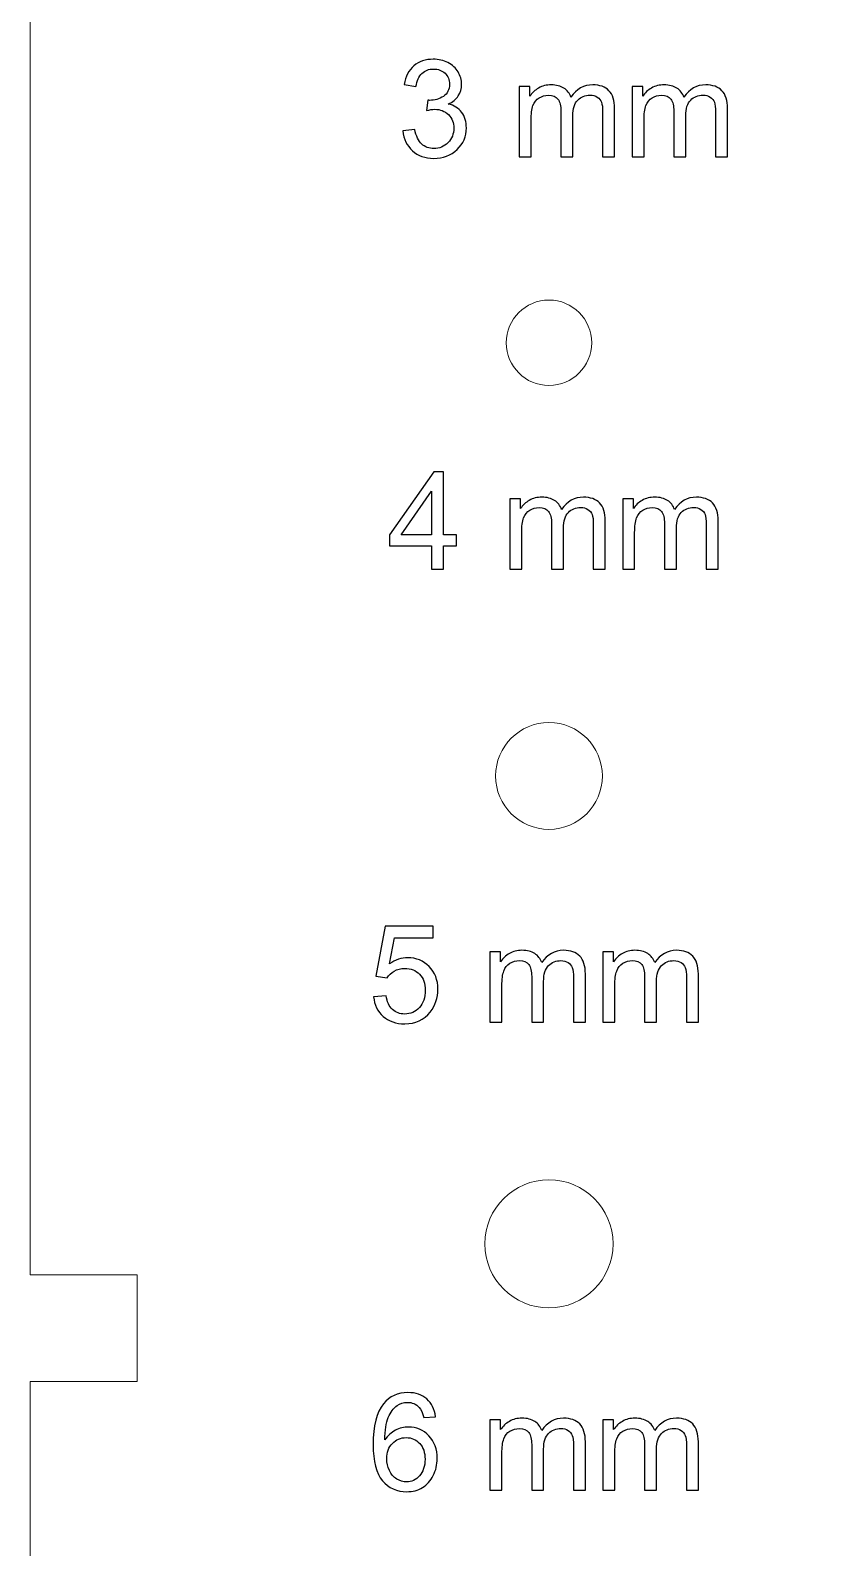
# Model space of a CAD drawing. Header units: centimetres. Extents: x -100 to 0, y 11 to 37.
# Drawn here: x -39.84 to -36.13, y 23.6 to 30.71 of the extents above; entities that cross this region are included whole.
import ezdxf

# ---------------------------------------------------------------- set-up
doc = ezdxf.new("R2010")
doc.units = ezdxf.units.CM
doc.header["$MEASUREMENT"] = 0
doc.layers.add('cristal', color=7, linetype='Continuous')

msp = doc.modelspace()

# ---------------------------------------------------------------- linework, layer by layer
at = {"layer": 'cristal', "lineweight": 20}
for points, knots in [([(-39.83651, 12.1301), (-39.83651, 12.1301), (-39.83651, 15.1301), (-39.83651, 15.1301), (-39.83651, 15.1301), (-39.83651, 15.1301), (-39.33654, 15.1301), (-39.33654, 15.1301), (-39.33654, 15.1301), (-39.33654, 15.1301), (-39.33654, 15.6301), (-39.33654, 15.6301), (-39.33654, 15.6301), (-39.33654, 15.6301), (-39.83651, 15.6301), (-39.83651, 15.6301), (-39.83651, 15.6301), (-39.83651, 15.6301), (-39.83651, 24.3801), (-39.83651, 24.3801), (-39.83651, 24.3801), (-39.83651, 24.3801), (-39.33654, 24.3801), (-39.33654, 24.3801), (-39.33654, 24.3801), (-39.33654, 24.3801), (-39.33654, 24.8801), (-39.33654, 24.8801), (-39.33654, 24.8801), (-39.33654, 24.8801), (-39.83651, 24.8801), (-39.83651, 24.8801), (-39.83651, 24.8801), (-39.83651, 24.8801), (-39.83651, 33.6301), (-39.83651, 33.6301), (-39.83651, 33.6301), (-39.83651, 33.6301), (-39.33654, 33.6301), (-39.33654, 33.6301), (-39.33654, 33.6301), (-39.33654, 33.6301), (-39.33654, 34.1301), (-39.33654, 34.1301), (-39.33654, 34.1301), (-39.33654, 34.1301), (-39.83651, 34.1301), (-39.83651, 34.1301), (-39.83651, 34.1301), (-39.83651, 34.1301), (-39.83651, 37.1301), (-39.83651, 37.1301), (-39.83651, 37.1301), (-39.83651, 37.1301), (-36.83651, 37.1301), (-36.83651, 37.1301), (-36.83651, 37.1301), (-36.83651, 37.1301), (-36.83651, 36.6301), (-36.83651, 36.6301), (-36.83651, 36.6301), (-36.83651, 36.6301), (-36.33651, 36.6301), (-36.33651, 36.6301), (-36.33651, 36.6301), (-36.33651, 36.6301), (-36.33651, 37.1301), (-36.33651, 37.1301), (-36.33651, 37.1301), (-36.33651, 37.1301), (-20.08651, 37.1301), (-20.08651, 37.1301), (-20.08651, 37.1301), (-20.08651, 37.1301), (-20.08651, 36.6301), (-20.08651, 36.6301), (-20.08651, 36.6301), (-20.08651, 36.6301), (-19.58651, 36.6301), (-19.58651, 36.6301), (-19.58651, 36.6301), (-19.58651, 36.6301), (-19.58651, 37.1301), (-19.58651, 37.1301), (-19.58651, 37.1301), (-19.58651, 37.1301), (-3.33651, 37.1301), (-3.33651, 37.1301), (-3.33651, 37.1301), (-3.33651, 37.1301), (-3.33651, 36.6301), (-3.33651, 36.6301), (-3.33651, 36.6301), (-3.33651, 36.6301), (-2.83651, 36.6301), (-2.83651, 36.6301), (-2.83651, 36.6301), (-2.83651, 36.6301), (-2.83651, 37.1301), (-2.83651, 37.1301), (-2.83651, 37.1301), (-2.83651, 37.1301), (0.16349, 37.1301), (0.16349, 37.1301), (0.16349, 37.1301), (0.16349, 37.1301), (0.16349, 34.1301), (0.16349, 34.1301), (0.16349, 34.1301), (0.16349, 34.1301), (-0.33652, 34.1301), (-0.33652, 34.1301), (-0.33652, 34.1301), (-0.33652, 34.1301), (-0.33652, 33.6301), (-0.33652, 33.6301), (-0.33652, 33.6301), (-0.33652, 33.6301), (0.16349, 33.6301), (0.16349, 33.6301), (0.16349, 33.6301), (0.16349, 33.6301), (0.16349, 24.8801), (0.16349, 24.8801), (0.16349, 24.8801), (0.16349, 24.8801), (-0.33652, 24.8801), (-0.33652, 24.8801), (-0.33652, 24.8801), (-0.33652, 24.8801), (-0.33652, 24.3801), (-0.33652, 24.3801), (-0.33652, 24.3801), (-0.33652, 24.3801), (0.16349, 24.3801), (0.16349, 24.3801), (0.16349, 24.3801), (0.16349, 24.3801), (0.16349, 15.6301), (0.16349, 15.6301), (0.16349, 15.6301), (0.16349, 15.6301), (-0.33652, 15.6301), (-0.33652, 15.6301), (-0.33652, 15.6301), (-0.33652, 15.6301), (-0.33652, 15.1301), (-0.33652, 15.1301), (-0.33652, 15.1301), (-0.33652, 15.1301), (0.16349, 15.1301), (0.16349, 15.1301), (0.16349, 15.1301), (0.16349, 15.1301), (0.16349, 12.1301), (0.16349, 12.1301), (0.16349, 12.1301), (0.16349, 12.1301), (-39.83651, 12.1301), (-39.83651, 12.1301)], [0, 0, 0, 0, 0.0243902, 0.0243902, 0.0243902, 0.0243902, 0.0487805, 0.0487805, 0.0487805, 0.0487805, 0.0731707, 0.0731707, 0.0731707, 0.0731707, 0.097561, 0.097561, 0.097561, 0.097561, 0.1219512, 0.1219512, 0.1219512, 0.1219512, 0.1463415, 0.1463415, 0.1463415, 0.1463415, 0.1707317, 0.1707317, 0.1707317, 0.1707317, 0.195122, 0.195122, 0.195122, 0.195122, 0.2195122, 0.2195122, 0.2195122, 0.2195122, 0.2439024, 0.2439024, 0.2439024, 0.2439024, 0.2682927, 0.2682927, 0.2682927, 0.2682927, 0.2926829, 0.2926829, 0.2926829, 0.2926829, 0.3170732, 0.3170732, 0.3170732, 0.3170732, 0.3414634, 0.3414634, 0.3414634, 0.3414634, 0.3658537, 0.3658537, 0.3658537, 0.3658537, 0.3902439, 0.3902439, 0.3902439, 0.3902439, 0.4146341, 0.4146341, 0.4146341, 0.4146341, 0.4390244, 0.4390244, 0.4390244, 0.4390244, 0.4634146, 0.4634146, 0.4634146, 0.4634146, 0.4878049, 0.4878049, 0.4878049, 0.4878049, 0.5121951, 0.5121951, 0.5121951, 0.5121951, 0.5365854, 0.5365854, 0.5365854, 0.5365854, 0.5609756, 0.5609756, 0.5609756, 0.5609756, 0.5853659, 0.5853659, 0.5853659, 0.5853659, 0.6097561, 0.6097561, 0.6097561, 0.6097561, 0.6341463, 0.6341463, 0.6341463, 0.6341463, 0.6585366, 0.6585366, 0.6585366, 0.6585366, 0.6829268, 0.6829268, 0.6829268, 0.6829268, 0.7073171, 0.7073171, 0.7073171, 0.7073171, 0.7317073, 0.7317073, 0.7317073, 0.7317073, 0.7560976, 0.7560976, 0.7560976, 0.7560976, 0.7804878, 0.7804878, 0.7804878, 0.7804878, 0.804878, 0.804878, 0.804878, 0.804878, 0.8292683, 0.8292683, 0.8292683, 0.8292683, 0.8536585, 0.8536585, 0.8536585, 0.8536585, 0.8780488, 0.8780488, 0.8780488, 0.8780488, 0.902439, 0.902439, 0.902439, 0.902439, 0.9268293, 0.9268293, 0.9268293, 0.9268293, 0.9512195, 0.9512195, 0.9512195, 0.9512195, 1, 1, 1, 1]), ([(-37.40748, 29.44332), (-37.29704, 29.44332), (-37.20748, 29.35376), (-37.20748, 29.24332), (-37.20748, 29.24332), (-37.20748, 29.13288), (-37.29704, 29.04332), (-37.40748, 29.04332), (-37.40748, 29.04332), (-37.51792, 29.04332), (-37.60748, 29.13288), (-37.60748, 29.24332), (-37.60748, 29.24332), (-37.60748, 29.35376), (-37.51792, 29.44332), (-37.40748, 29.44332)], [0, 0, 0, 0, 0.2, 0.2, 0.2, 0.2, 0.4, 0.4, 0.4, 0.4, 0.6, 0.6, 0.6, 0.6, 1, 1, 1, 1]), ([(-37.40748, 27.46548), (-37.26943, 27.46548), (-37.15748, 27.35353), (-37.15748, 27.21548), (-37.15748, 27.21548), (-37.15748, 27.07743), (-37.26943, 26.96548), (-37.40748, 26.96548), (-37.40748, 26.96548), (-37.54553, 26.96548), (-37.65748, 27.07743), (-37.65748, 27.21548), (-37.65748, 27.21548), (-37.65748, 27.35353), (-37.54553, 27.46548), (-37.40748, 27.46548)], [0, 0, 0, 0, 0.2, 0.2, 0.2, 0.2, 0.4, 0.4, 0.4, 0.4, 0.6, 0.6, 0.6, 0.6, 1, 1, 1, 1]), ([(-37.40748, 25.3251), (-37.24182, 25.3251), (-37.10748, 25.19076), (-37.10748, 25.0251), (-37.10748, 25.0251), (-37.10748, 24.85944), (-37.24182, 24.7251), (-37.40748, 24.7251), (-37.40748, 24.7251), (-37.57314, 24.7251), (-37.70748, 24.85944), (-37.70748, 25.0251), (-37.70748, 25.0251), (-37.70748, 25.19076), (-37.57314, 25.3251), (-37.40748, 25.3251)], [0, 0, 0, 0, 0.2, 0.2, 0.2, 0.2, 0.4, 0.4, 0.4, 0.4, 0.6, 0.6, 0.6, 0.6, 1, 1, 1, 1])]:
    msp.add_open_spline(points, degree=3, knots=knots, dxfattribs=at)
at = {"layer": 'cristal'}
for points, knots in [([(-38.09201, 30.23475), (-38.09201, 30.23475), (-38.03613, 30.24237), (-38.03613, 30.24237), (-38.03613, 30.24237), (-38.02967, 30.21062), (-38.01888, 30.18776), (-38.00353, 30.17379), (-38.00353, 30.17379), (-37.98819, 30.15982), (-37.96935, 30.15284), (-37.94702, 30.15284), (-37.94702, 30.15284), (-37.92056, 30.15284), (-37.89823, 30.16194), (-37.88024, 30.18014), (-37.88024, 30.18014), (-37.86225, 30.19834), (-37.85325, 30.22089), (-37.85325, 30.24777), (-37.85325, 30.24777), (-37.85325, 30.27338), (-37.86161, 30.29455), (-37.87844, 30.31127), (-37.87844, 30.31127), (-37.89516, 30.32788), (-37.91643, 30.33624), (-37.94236, 30.33624), (-37.94236, 30.33624), (-37.95294, 30.33624), (-37.96607, 30.33413), (-37.98184, 30.33), (-37.98184, 30.33), (-37.98184, 30.33), (-37.97559, 30.3789), (-37.97559, 30.3789), (-37.97559, 30.3789), (-37.97189, 30.37847), (-37.96882, 30.37826), (-37.9666, 30.37826), (-37.9666, 30.37826), (-37.94268, 30.37826), (-37.9213, 30.3845), (-37.90214, 30.39689), (-37.90214, 30.39689), (-37.88309, 30.40927), (-37.87357, 30.42832), (-37.87357, 30.45404), (-37.87357, 30.45404), (-37.87357, 30.47446), (-37.88055, 30.4914), (-37.89442, 30.50484), (-37.89442, 30.50484), (-37.90828, 30.51828), (-37.92617, 30.52495), (-37.94808, 30.52495), (-37.94808, 30.52495), (-37.96988, 30.52495), (-37.98798, 30.51807), (-38.00247, 30.50431), (-38.00247, 30.50431), (-38.01697, 30.49055), (-38.02629, 30.46991), (-38.03041, 30.4424), (-38.03041, 30.4424), (-38.03041, 30.4424), (-38.08629, 30.45256), (-38.08629, 30.45256), (-38.08629, 30.45256), (-38.07942, 30.49002), (-38.06396, 30.51912), (-38.03973, 30.53976), (-38.03973, 30.53976), (-38.0156, 30.5604), (-37.98544, 30.57067), (-37.94945, 30.57067), (-37.94945, 30.57067), (-37.92469, 30.57067), (-37.90183, 30.56537), (-37.88098, 30.55468), (-37.88098, 30.55468), (-37.86002, 30.5441), (-37.84404, 30.5296), (-37.83304, 30.51129), (-37.83304, 30.51129), (-37.82192, 30.49288), (-37.81642, 30.4734), (-37.81642, 30.45277), (-37.81642, 30.45277), (-37.81642, 30.43319), (-37.82171, 30.41541), (-37.83219, 30.39932), (-37.83219, 30.39932), (-37.84277, 30.38323), (-37.85844, 30.37043), (-37.87907, 30.3609), (-37.87907, 30.3609), (-37.85219, 30.35477), (-37.83134, 30.34185), (-37.81642, 30.32227), (-37.81642, 30.32227), (-37.8016, 30.3028), (-37.79419, 30.27825), (-37.79419, 30.24893), (-37.79419, 30.24893), (-37.79419, 30.20924), (-37.80869, 30.17548), (-37.83759, 30.14786), (-37.83759, 30.14786), (-37.86658, 30.12024), (-37.9032, 30.10648), (-37.94744, 30.10648), (-37.94744, 30.10648), (-37.98734, 30.10648), (-38.02047, 30.11844), (-38.04682, 30.14225), (-38.04682, 30.14225), (-38.07328, 30.16606), (-38.08831, 30.19686), (-38.09201, 30.23475)], [0, 0, 0, 0, 0.0322581, 0.0322581, 0.0322581, 0.0322581, 0.0645161, 0.0645161, 0.0645161, 0.0645161, 0.0967742, 0.0967742, 0.0967742, 0.0967742, 0.1290323, 0.1290323, 0.1290323, 0.1290323, 0.1612903, 0.1612903, 0.1612903, 0.1612903, 0.1935484, 0.1935484, 0.1935484, 0.1935484, 0.2258065, 0.2258065, 0.2258065, 0.2258065, 0.2580645, 0.2580645, 0.2580645, 0.2580645, 0.2903226, 0.2903226, 0.2903226, 0.2903226, 0.3225806, 0.3225806, 0.3225806, 0.3225806, 0.3548387, 0.3548387, 0.3548387, 0.3548387, 0.3870968, 0.3870968, 0.3870968, 0.3870968, 0.4193548, 0.4193548, 0.4193548, 0.4193548, 0.4516129, 0.4516129, 0.4516129, 0.4516129, 0.483871, 0.483871, 0.483871, 0.483871, 0.516129, 0.516129, 0.516129, 0.516129, 0.5483871, 0.5483871, 0.5483871, 0.5483871, 0.5806452, 0.5806452, 0.5806452, 0.5806452, 0.6129032, 0.6129032, 0.6129032, 0.6129032, 0.6451613, 0.6451613, 0.6451613, 0.6451613, 0.6774194, 0.6774194, 0.6774194, 0.6774194, 0.7096774, 0.7096774, 0.7096774, 0.7096774, 0.7419355, 0.7419355, 0.7419355, 0.7419355, 0.7741935, 0.7741935, 0.7741935, 0.7741935, 0.8064516, 0.8064516, 0.8064516, 0.8064516, 0.8387097, 0.8387097, 0.8387097, 0.8387097, 0.8709677, 0.8709677, 0.8709677, 0.8709677, 0.9032258, 0.9032258, 0.9032258, 0.9032258, 0.9354839, 0.9354839, 0.9354839, 0.9354839, 1, 1, 1, 1]), ([(-37.54718, 30.1141), (-37.54718, 30.1141), (-37.54718, 30.44367), (-37.54718, 30.44367), (-37.54718, 30.44367), (-37.54718, 30.44367), (-37.49701, 30.44367), (-37.49701, 30.44367), (-37.49701, 30.44367), (-37.49701, 30.44367), (-37.49701, 30.3971), (-37.49701, 30.3971), (-37.49701, 30.3971), (-37.48675, 30.41319), (-37.47299, 30.4262), (-37.45585, 30.43594), (-37.45585, 30.43594), (-37.4387, 30.44578), (-37.41923, 30.45065), (-37.39732, 30.45065), (-37.39732, 30.45065), (-37.37298, 30.45065), (-37.35298, 30.44557), (-37.33742, 30.43552), (-37.33742, 30.43552), (-37.32186, 30.42536), (-37.31085, 30.41128), (-37.3045, 30.39308), (-37.3045, 30.39308), (-37.27826, 30.43149), (-37.24428, 30.45065), (-37.20237, 30.45065), (-37.20237, 30.45065), (-37.16957, 30.45065), (-37.14427, 30.44165), (-37.1267, 30.42356), (-37.1267, 30.42356), (-37.10903, 30.40546), (-37.10014, 30.37763), (-37.10014, 30.34005), (-37.10014, 30.34005), (-37.10014, 30.34005), (-37.10014, 30.1141), (-37.10014, 30.1141), (-37.10014, 30.1141), (-37.10014, 30.1141), (-37.15602, 30.1141), (-37.15602, 30.1141), (-37.15602, 30.1141), (-37.15602, 30.1141), (-37.15602, 30.32153), (-37.15602, 30.32153), (-37.15602, 30.32153), (-37.15602, 30.34376), (-37.15792, 30.35985), (-37.16152, 30.36969), (-37.16152, 30.36969), (-37.16512, 30.37953), (-37.17168, 30.38736), (-37.18131, 30.39339), (-37.18131, 30.39339), (-37.19084, 30.39943), (-37.20206, 30.40239), (-37.21486, 30.40239), (-37.21486, 30.40239), (-37.23815, 30.40239), (-37.25741, 30.39466), (-37.27275, 30.37932), (-37.27275, 30.37932), (-37.2881, 30.36387), (-37.29572, 30.33921), (-37.29572, 30.30534), (-37.29572, 30.30534), (-37.29572, 30.30534), (-37.29572, 30.1141), (-37.29572, 30.1141), (-37.29572, 30.1141), (-37.29572, 30.1141), (-37.3516, 30.1141), (-37.3516, 30.1141), (-37.3516, 30.1141), (-37.3516, 30.1141), (-37.3516, 30.32799), (-37.3516, 30.32799), (-37.3516, 30.32799), (-37.3516, 30.35275), (-37.35615, 30.37138), (-37.36525, 30.38376), (-37.36525, 30.38376), (-37.37435, 30.39615), (-37.38928, 30.40239), (-37.40991, 30.40239), (-37.40991, 30.40239), (-37.42558, 30.40239), (-37.44008, 30.39826), (-37.45341, 30.39001), (-37.45341, 30.39001), (-37.46675, 30.38175), (-37.47638, 30.36969), (-37.48241, 30.35371), (-37.48241, 30.35371), (-37.48834, 30.33783), (-37.4913, 30.31487), (-37.4913, 30.28492), (-37.4913, 30.28492), (-37.4913, 30.28492), (-37.4913, 30.1141), (-37.4913, 30.1141), (-37.4913, 30.1141), (-37.4913, 30.1141), (-37.54718, 30.1141), (-37.54718, 30.1141)], [0, 0, 0, 0, 0.0344828, 0.0344828, 0.0344828, 0.0344828, 0.0689655, 0.0689655, 0.0689655, 0.0689655, 0.1034483, 0.1034483, 0.1034483, 0.1034483, 0.137931, 0.137931, 0.137931, 0.137931, 0.1724138, 0.1724138, 0.1724138, 0.1724138, 0.2068966, 0.2068966, 0.2068966, 0.2068966, 0.2413793, 0.2413793, 0.2413793, 0.2413793, 0.2758621, 0.2758621, 0.2758621, 0.2758621, 0.3103448, 0.3103448, 0.3103448, 0.3103448, 0.3448276, 0.3448276, 0.3448276, 0.3448276, 0.3793103, 0.3793103, 0.3793103, 0.3793103, 0.4137931, 0.4137931, 0.4137931, 0.4137931, 0.4482759, 0.4482759, 0.4482759, 0.4482759, 0.4827586, 0.4827586, 0.4827586, 0.4827586, 0.5172414, 0.5172414, 0.5172414, 0.5172414, 0.5517241, 0.5517241, 0.5517241, 0.5517241, 0.5862069, 0.5862069, 0.5862069, 0.5862069, 0.6206897, 0.6206897, 0.6206897, 0.6206897, 0.6551724, 0.6551724, 0.6551724, 0.6551724, 0.6896552, 0.6896552, 0.6896552, 0.6896552, 0.7241379, 0.7241379, 0.7241379, 0.7241379, 0.7586207, 0.7586207, 0.7586207, 0.7586207, 0.7931034, 0.7931034, 0.7931034, 0.7931034, 0.8275862, 0.8275862, 0.8275862, 0.8275862, 0.862069, 0.862069, 0.862069, 0.862069, 0.8965517, 0.8965517, 0.8965517, 0.8965517, 0.9310345, 0.9310345, 0.9310345, 0.9310345, 1, 1, 1, 1]), ([(-37.01822, 30.1141), (-37.01822, 30.1141), (-37.01822, 30.44367), (-37.01822, 30.44367), (-37.01822, 30.44367), (-37.01822, 30.44367), (-36.96805, 30.44367), (-36.96805, 30.44367), (-36.96805, 30.44367), (-36.96805, 30.44367), (-36.96805, 30.3971), (-36.96805, 30.3971), (-36.96805, 30.3971), (-36.95779, 30.41319), (-36.94403, 30.4262), (-36.92689, 30.43594), (-36.92689, 30.43594), (-36.90974, 30.44578), (-36.89027, 30.45065), (-36.86836, 30.45065), (-36.86836, 30.45065), (-36.84402, 30.45065), (-36.82402, 30.44557), (-36.80846, 30.43552), (-36.80846, 30.43552), (-36.7929, 30.42536), (-36.78189, 30.41128), (-36.77554, 30.39308), (-36.77554, 30.39308), (-36.7493, 30.43149), (-36.71532, 30.45065), (-36.67341, 30.45065), (-36.67341, 30.45065), (-36.64061, 30.45065), (-36.61531, 30.44165), (-36.59774, 30.42356), (-36.59774, 30.42356), (-36.58007, 30.40546), (-36.57118, 30.37763), (-36.57118, 30.34005), (-36.57118, 30.34005), (-36.57118, 30.34005), (-36.57118, 30.1141), (-36.57118, 30.1141), (-36.57118, 30.1141), (-36.57118, 30.1141), (-36.62706, 30.1141), (-36.62706, 30.1141), (-36.62706, 30.1141), (-36.62706, 30.1141), (-36.62706, 30.32153), (-36.62706, 30.32153), (-36.62706, 30.32153), (-36.62706, 30.34376), (-36.62896, 30.35985), (-36.63256, 30.36969), (-36.63256, 30.36969), (-36.63616, 30.37953), (-36.64272, 30.38736), (-36.65235, 30.39339), (-36.65235, 30.39339), (-36.66188, 30.39943), (-36.6731, 30.40239), (-36.6859, 30.40239), (-36.6859, 30.40239), (-36.70919, 30.40239), (-36.72845, 30.39466), (-36.74379, 30.37932), (-36.74379, 30.37932), (-36.75914, 30.36387), (-36.76676, 30.33921), (-36.76676, 30.30534), (-36.76676, 30.30534), (-36.76676, 30.30534), (-36.76676, 30.1141), (-36.76676, 30.1141), (-36.76676, 30.1141), (-36.76676, 30.1141), (-36.82264, 30.1141), (-36.82264, 30.1141), (-36.82264, 30.1141), (-36.82264, 30.1141), (-36.82264, 30.32799), (-36.82264, 30.32799), (-36.82264, 30.32799), (-36.82264, 30.35275), (-36.82719, 30.37138), (-36.83629, 30.38376), (-36.83629, 30.38376), (-36.84539, 30.39615), (-36.86032, 30.40239), (-36.88095, 30.40239), (-36.88095, 30.40239), (-36.89662, 30.40239), (-36.91112, 30.39826), (-36.92445, 30.39001), (-36.92445, 30.39001), (-36.93779, 30.38175), (-36.94742, 30.36969), (-36.95345, 30.35371), (-36.95345, 30.35371), (-36.95938, 30.33783), (-36.96234, 30.31487), (-36.96234, 30.28492), (-36.96234, 30.28492), (-36.96234, 30.28492), (-36.96234, 30.1141), (-36.96234, 30.1141), (-36.96234, 30.1141), (-36.96234, 30.1141), (-37.01822, 30.1141), (-37.01822, 30.1141)], [0, 0, 0, 0, 0.0344828, 0.0344828, 0.0344828, 0.0344828, 0.0689655, 0.0689655, 0.0689655, 0.0689655, 0.1034483, 0.1034483, 0.1034483, 0.1034483, 0.137931, 0.137931, 0.137931, 0.137931, 0.1724138, 0.1724138, 0.1724138, 0.1724138, 0.2068966, 0.2068966, 0.2068966, 0.2068966, 0.2413793, 0.2413793, 0.2413793, 0.2413793, 0.2758621, 0.2758621, 0.2758621, 0.2758621, 0.3103448, 0.3103448, 0.3103448, 0.3103448, 0.3448276, 0.3448276, 0.3448276, 0.3448276, 0.3793103, 0.3793103, 0.3793103, 0.3793103, 0.4137931, 0.4137931, 0.4137931, 0.4137931, 0.4482759, 0.4482759, 0.4482759, 0.4482759, 0.4827586, 0.4827586, 0.4827586, 0.4827586, 0.5172414, 0.5172414, 0.5172414, 0.5172414, 0.5517241, 0.5517241, 0.5517241, 0.5517241, 0.5862069, 0.5862069, 0.5862069, 0.5862069, 0.6206897, 0.6206897, 0.6206897, 0.6206897, 0.6551724, 0.6551724, 0.6551724, 0.6551724, 0.6896552, 0.6896552, 0.6896552, 0.6896552, 0.7241379, 0.7241379, 0.7241379, 0.7241379, 0.7586207, 0.7586207, 0.7586207, 0.7586207, 0.7931034, 0.7931034, 0.7931034, 0.7931034, 0.8275862, 0.8275862, 0.8275862, 0.8275862, 0.862069, 0.862069, 0.862069, 0.862069, 0.8965517, 0.8965517, 0.8965517, 0.8965517, 0.9310345, 0.9310345, 0.9310345, 0.9310345, 1, 1, 1, 1]), ([(-37.95737, 28.18386), (-37.95737, 28.18386), (-37.95737, 28.29245), (-37.95737, 28.29245), (-37.95737, 28.29245), (-37.95737, 28.29245), (-38.15486, 28.29245), (-38.15486, 28.29245), (-38.15486, 28.29245), (-38.15486, 28.29245), (-38.15486, 28.34388), (-38.15486, 28.34388), (-38.15486, 28.34388), (-38.15486, 28.34388), (-37.94721, 28.63852), (-37.94721, 28.63852), (-37.94721, 28.63852), (-37.94721, 28.63852), (-37.90149, 28.63852), (-37.90149, 28.63852), (-37.90149, 28.63852), (-37.90149, 28.63852), (-37.90149, 28.34388), (-37.90149, 28.34388), (-37.90149, 28.34388), (-37.90149, 28.34388), (-37.8399, 28.34388), (-37.8399, 28.34388), (-37.8399, 28.34388), (-37.8399, 28.34388), (-37.8399, 28.29245), (-37.8399, 28.29245), (-37.8399, 28.29245), (-37.8399, 28.29245), (-37.90149, 28.29245), (-37.90149, 28.29245), (-37.90149, 28.29245), (-37.90149, 28.29245), (-37.90149, 28.18386), (-37.90149, 28.18386), (-37.90149, 28.18386), (-37.90149, 28.18386), (-37.95737, 28.18386), (-37.95737, 28.18386)], [0, 0, 0, 0, 0.0833333, 0.0833333, 0.0833333, 0.0833333, 0.1666667, 0.1666667, 0.1666667, 0.1666667, 0.25, 0.25, 0.25, 0.25, 0.3333333, 0.3333333, 0.3333333, 0.3333333, 0.4166667, 0.4166667, 0.4166667, 0.4166667, 0.5, 0.5, 0.5, 0.5, 0.5833333, 0.5833333, 0.5833333, 0.5833333, 0.6666667, 0.6666667, 0.6666667, 0.6666667, 0.75, 0.75, 0.75, 0.75, 0.8333333, 0.8333333, 0.8333333, 0.8333333, 1, 1, 1, 1]), ([(-37.95737, 28.34388), (-37.95737, 28.34388), (-37.95737, 28.54846), (-37.95737, 28.54846), (-37.95737, 28.54846), (-37.95737, 28.54846), (-38.09993, 28.34388), (-38.09993, 28.34388), (-38.09993, 28.34388), (-38.09993, 28.34388), (-37.95737, 28.34388), (-37.95737, 28.34388)], [0, 0, 0, 0, 0.25, 0.25, 0.25, 0.25, 0.5, 0.5, 0.5, 0.5, 1, 1, 1, 1]), ([(-37.59098, 28.18386), (-37.59098, 28.18386), (-37.59098, 28.51343), (-37.59098, 28.51343), (-37.59098, 28.51343), (-37.59098, 28.51343), (-37.54081, 28.51343), (-37.54081, 28.51343), (-37.54081, 28.51343), (-37.54081, 28.51343), (-37.54081, 28.46686), (-37.54081, 28.46686), (-37.54081, 28.46686), (-37.53055, 28.48295), (-37.51679, 28.49596), (-37.49965, 28.5057), (-37.49965, 28.5057), (-37.4825, 28.51554), (-37.46303, 28.52041), (-37.44112, 28.52041), (-37.44112, 28.52041), (-37.41678, 28.52041), (-37.39678, 28.51533), (-37.38122, 28.50528), (-37.38122, 28.50528), (-37.36566, 28.49512), (-37.35465, 28.48104), (-37.3483, 28.46284), (-37.3483, 28.46284), (-37.32206, 28.50125), (-37.28808, 28.52041), (-37.24617, 28.52041), (-37.24617, 28.52041), (-37.21337, 28.52041), (-37.18807, 28.51141), (-37.1705, 28.49332), (-37.1705, 28.49332), (-37.15283, 28.47522), (-37.14394, 28.44739), (-37.14394, 28.40981), (-37.14394, 28.40981), (-37.14394, 28.40981), (-37.14394, 28.18386), (-37.14394, 28.18386), (-37.14394, 28.18386), (-37.14394, 28.18386), (-37.19982, 28.18386), (-37.19982, 28.18386), (-37.19982, 28.18386), (-37.19982, 28.18386), (-37.19982, 28.39129), (-37.19982, 28.39129), (-37.19982, 28.39129), (-37.19982, 28.41352), (-37.20172, 28.42961), (-37.20532, 28.43945), (-37.20532, 28.43945), (-37.20892, 28.44929), (-37.21548, 28.45712), (-37.22511, 28.46315), (-37.22511, 28.46315), (-37.23464, 28.46919), (-37.24586, 28.47215), (-37.25866, 28.47215), (-37.25866, 28.47215), (-37.28195, 28.47215), (-37.30121, 28.46442), (-37.31655, 28.44908), (-37.31655, 28.44908), (-37.3319, 28.43363), (-37.33952, 28.40897), (-37.33952, 28.3751), (-37.33952, 28.3751), (-37.33952, 28.3751), (-37.33952, 28.18386), (-37.33952, 28.18386), (-37.33952, 28.18386), (-37.33952, 28.18386), (-37.3954, 28.18386), (-37.3954, 28.18386), (-37.3954, 28.18386), (-37.3954, 28.18386), (-37.3954, 28.39775), (-37.3954, 28.39775), (-37.3954, 28.39775), (-37.3954, 28.42251), (-37.39995, 28.44114), (-37.40905, 28.45352), (-37.40905, 28.45352), (-37.41815, 28.46591), (-37.43308, 28.47215), (-37.45371, 28.47215), (-37.45371, 28.47215), (-37.46938, 28.47215), (-37.48388, 28.46802), (-37.49721, 28.45977), (-37.49721, 28.45977), (-37.51055, 28.45151), (-37.52018, 28.43945), (-37.52621, 28.42347), (-37.52621, 28.42347), (-37.53214, 28.40759), (-37.5351, 28.38463), (-37.5351, 28.35468), (-37.5351, 28.35468), (-37.5351, 28.35468), (-37.5351, 28.18386), (-37.5351, 28.18386), (-37.5351, 28.18386), (-37.5351, 28.18386), (-37.59098, 28.18386), (-37.59098, 28.18386)], [0, 0, 0, 0, 0.0344828, 0.0344828, 0.0344828, 0.0344828, 0.0689655, 0.0689655, 0.0689655, 0.0689655, 0.1034483, 0.1034483, 0.1034483, 0.1034483, 0.137931, 0.137931, 0.137931, 0.137931, 0.1724138, 0.1724138, 0.1724138, 0.1724138, 0.2068966, 0.2068966, 0.2068966, 0.2068966, 0.2413793, 0.2413793, 0.2413793, 0.2413793, 0.2758621, 0.2758621, 0.2758621, 0.2758621, 0.3103448, 0.3103448, 0.3103448, 0.3103448, 0.3448276, 0.3448276, 0.3448276, 0.3448276, 0.3793103, 0.3793103, 0.3793103, 0.3793103, 0.4137931, 0.4137931, 0.4137931, 0.4137931, 0.4482759, 0.4482759, 0.4482759, 0.4482759, 0.4827586, 0.4827586, 0.4827586, 0.4827586, 0.5172414, 0.5172414, 0.5172414, 0.5172414, 0.5517241, 0.5517241, 0.5517241, 0.5517241, 0.5862069, 0.5862069, 0.5862069, 0.5862069, 0.6206897, 0.6206897, 0.6206897, 0.6206897, 0.6551724, 0.6551724, 0.6551724, 0.6551724, 0.6896552, 0.6896552, 0.6896552, 0.6896552, 0.7241379, 0.7241379, 0.7241379, 0.7241379, 0.7586207, 0.7586207, 0.7586207, 0.7586207, 0.7931034, 0.7931034, 0.7931034, 0.7931034, 0.8275862, 0.8275862, 0.8275862, 0.8275862, 0.862069, 0.862069, 0.862069, 0.862069, 0.8965517, 0.8965517, 0.8965517, 0.8965517, 0.9310345, 0.9310345, 0.9310345, 0.9310345, 1, 1, 1, 1]), ([(-37.06202, 28.18386), (-37.06202, 28.18386), (-37.06202, 28.51343), (-37.06202, 28.51343), (-37.06202, 28.51343), (-37.06202, 28.51343), (-37.01185, 28.51343), (-37.01185, 28.51343), (-37.01185, 28.51343), (-37.01185, 28.51343), (-37.01185, 28.46686), (-37.01185, 28.46686), (-37.01185, 28.46686), (-37.00159, 28.48295), (-36.98783, 28.49596), (-36.97069, 28.5057), (-36.97069, 28.5057), (-36.95354, 28.51554), (-36.93407, 28.52041), (-36.91216, 28.52041), (-36.91216, 28.52041), (-36.88782, 28.52041), (-36.86782, 28.51533), (-36.85226, 28.50528), (-36.85226, 28.50528), (-36.8367, 28.49512), (-36.82569, 28.48104), (-36.81934, 28.46284), (-36.81934, 28.46284), (-36.7931, 28.50125), (-36.75912, 28.52041), (-36.71721, 28.52041), (-36.71721, 28.52041), (-36.68441, 28.52041), (-36.65911, 28.51141), (-36.64154, 28.49332), (-36.64154, 28.49332), (-36.62387, 28.47522), (-36.61498, 28.44739), (-36.61498, 28.40981), (-36.61498, 28.40981), (-36.61498, 28.40981), (-36.61498, 28.18386), (-36.61498, 28.18386), (-36.61498, 28.18386), (-36.61498, 28.18386), (-36.67086, 28.18386), (-36.67086, 28.18386), (-36.67086, 28.18386), (-36.67086, 28.18386), (-36.67086, 28.39129), (-36.67086, 28.39129), (-36.67086, 28.39129), (-36.67086, 28.41352), (-36.67276, 28.42961), (-36.67636, 28.43945), (-36.67636, 28.43945), (-36.67996, 28.44929), (-36.68652, 28.45712), (-36.69615, 28.46315), (-36.69615, 28.46315), (-36.70568, 28.46919), (-36.7169, 28.47215), (-36.7297, 28.47215), (-36.7297, 28.47215), (-36.75299, 28.47215), (-36.77225, 28.46442), (-36.78759, 28.44908), (-36.78759, 28.44908), (-36.80294, 28.43363), (-36.81056, 28.40897), (-36.81056, 28.3751), (-36.81056, 28.3751), (-36.81056, 28.3751), (-36.81056, 28.18386), (-36.81056, 28.18386), (-36.81056, 28.18386), (-36.81056, 28.18386), (-36.86644, 28.18386), (-36.86644, 28.18386), (-36.86644, 28.18386), (-36.86644, 28.18386), (-36.86644, 28.39775), (-36.86644, 28.39775), (-36.86644, 28.39775), (-36.86644, 28.42251), (-36.87099, 28.44114), (-36.88009, 28.45352), (-36.88009, 28.45352), (-36.88919, 28.46591), (-36.90412, 28.47215), (-36.92475, 28.47215), (-36.92475, 28.47215), (-36.94042, 28.47215), (-36.95492, 28.46802), (-36.96825, 28.45977), (-36.96825, 28.45977), (-36.98159, 28.45151), (-36.99122, 28.43945), (-36.99725, 28.42347), (-36.99725, 28.42347), (-37.00318, 28.40759), (-37.00614, 28.38463), (-37.00614, 28.35468), (-37.00614, 28.35468), (-37.00614, 28.35468), (-37.00614, 28.18386), (-37.00614, 28.18386), (-37.00614, 28.18386), (-37.00614, 28.18386), (-37.06202, 28.18386), (-37.06202, 28.18386)], [0, 0, 0, 0, 0.0344828, 0.0344828, 0.0344828, 0.0344828, 0.0689655, 0.0689655, 0.0689655, 0.0689655, 0.1034483, 0.1034483, 0.1034483, 0.1034483, 0.137931, 0.137931, 0.137931, 0.137931, 0.1724138, 0.1724138, 0.1724138, 0.1724138, 0.2068966, 0.2068966, 0.2068966, 0.2068966, 0.2413793, 0.2413793, 0.2413793, 0.2413793, 0.2758621, 0.2758621, 0.2758621, 0.2758621, 0.3103448, 0.3103448, 0.3103448, 0.3103448, 0.3448276, 0.3448276, 0.3448276, 0.3448276, 0.3793103, 0.3793103, 0.3793103, 0.3793103, 0.4137931, 0.4137931, 0.4137931, 0.4137931, 0.4482759, 0.4482759, 0.4482759, 0.4482759, 0.4827586, 0.4827586, 0.4827586, 0.4827586, 0.5172414, 0.5172414, 0.5172414, 0.5172414, 0.5517241, 0.5517241, 0.5517241, 0.5517241, 0.5862069, 0.5862069, 0.5862069, 0.5862069, 0.6206897, 0.6206897, 0.6206897, 0.6206897, 0.6551724, 0.6551724, 0.6551724, 0.6551724, 0.6896552, 0.6896552, 0.6896552, 0.6896552, 0.7241379, 0.7241379, 0.7241379, 0.7241379, 0.7586207, 0.7586207, 0.7586207, 0.7586207, 0.7931034, 0.7931034, 0.7931034, 0.7931034, 0.8275862, 0.8275862, 0.8275862, 0.8275862, 0.862069, 0.862069, 0.862069, 0.862069, 0.8965517, 0.8965517, 0.8965517, 0.8965517, 0.9310345, 0.9310345, 0.9310345, 0.9310345, 1, 1, 1, 1]), ([(-38.22873, 26.18207), (-38.22873, 26.18207), (-38.17031, 26.18652), (-38.17031, 26.18652), (-38.17031, 26.18652), (-38.16597, 26.15805), (-38.15592, 26.13667), (-38.14025, 26.12227), (-38.14025, 26.12227), (-38.12459, 26.10799), (-38.10543, 26.10079), (-38.08289, 26.10079), (-38.08289, 26.10079), (-38.05569, 26.10079), (-38.03294, 26.11095), (-38.01442, 26.13116), (-38.01442, 26.13116), (-37.996, 26.15148), (-37.98679, 26.17837), (-37.98679, 26.21181), (-37.98679, 26.21181), (-37.98679, 26.24367), (-37.99558, 26.26875), (-38.01325, 26.28716), (-38.01325, 26.28716), (-38.03093, 26.30558), (-38.05432, 26.31479), (-38.08342, 26.31479), (-38.08342, 26.31479), (-38.10152, 26.31479), (-38.11771, 26.31066), (-38.1321, 26.3024), (-38.1321, 26.3024), (-38.14639, 26.29415), (-38.15761, 26.28346), (-38.16586, 26.27034), (-38.16586, 26.27034), (-38.16586, 26.27034), (-38.21857, 26.27796), (-38.21857, 26.27796), (-38.21857, 26.27796), (-38.21857, 26.27796), (-38.17475, 26.51164), (-38.17475, 26.51164), (-38.17475, 26.51164), (-38.17475, 26.51164), (-37.94933, 26.51164), (-37.94933, 26.51164), (-37.94933, 26.51164), (-37.94933, 26.51164), (-37.94933, 26.4583), (-37.94933, 26.4583), (-37.94933, 26.4583), (-37.94933, 26.4583), (-38.1302, 26.4583), (-38.1302, 26.4583), (-38.1302, 26.4583), (-38.1302, 26.4583), (-38.15443, 26.33563), (-38.15443, 26.33563), (-38.15443, 26.33563), (-38.12724, 26.35479), (-38.09866, 26.36432), (-38.06882, 26.36432), (-38.06882, 26.36432), (-38.02923, 26.36432), (-37.99579, 26.35056), (-37.96859, 26.32304), (-37.96859, 26.32304), (-37.94139, 26.29552), (-37.92774, 26.26018), (-37.92774, 26.217), (-37.92774, 26.217), (-37.92774, 26.17583), (-37.9397, 26.14027), (-37.96362, 26.11032), (-37.96362, 26.11032), (-37.99272, 26.07349), (-38.03251, 26.05507), (-38.08289, 26.05507), (-38.08289, 26.05507), (-38.12417, 26.05507), (-38.15782, 26.06671), (-38.18396, 26.08989), (-38.18396, 26.08989), (-38.2101, 26.11307), (-38.22503, 26.14376), (-38.22873, 26.18207)], [0, 0, 0, 0, 0.0434783, 0.0434783, 0.0434783, 0.0434783, 0.0869565, 0.0869565, 0.0869565, 0.0869565, 0.1304348, 0.1304348, 0.1304348, 0.1304348, 0.173913, 0.173913, 0.173913, 0.173913, 0.2173913, 0.2173913, 0.2173913, 0.2173913, 0.2608696, 0.2608696, 0.2608696, 0.2608696, 0.3043478, 0.3043478, 0.3043478, 0.3043478, 0.3478261, 0.3478261, 0.3478261, 0.3478261, 0.3913043, 0.3913043, 0.3913043, 0.3913043, 0.4347826, 0.4347826, 0.4347826, 0.4347826, 0.4782609, 0.4782609, 0.4782609, 0.4782609, 0.5217391, 0.5217391, 0.5217391, 0.5217391, 0.5652174, 0.5652174, 0.5652174, 0.5652174, 0.6086957, 0.6086957, 0.6086957, 0.6086957, 0.6521739, 0.6521739, 0.6521739, 0.6521739, 0.6956522, 0.6956522, 0.6956522, 0.6956522, 0.7391304, 0.7391304, 0.7391304, 0.7391304, 0.7826087, 0.7826087, 0.7826087, 0.7826087, 0.826087, 0.826087, 0.826087, 0.826087, 0.8695652, 0.8695652, 0.8695652, 0.8695652, 0.9130435, 0.9130435, 0.9130435, 0.9130435, 1, 1, 1, 1]), ([(-37.6839, 26.06269), (-37.6839, 26.06269), (-37.6839, 26.39226), (-37.6839, 26.39226), (-37.6839, 26.39226), (-37.6839, 26.39226), (-37.63373, 26.39226), (-37.63373, 26.39226), (-37.63373, 26.39226), (-37.63373, 26.39226), (-37.63373, 26.34569), (-37.63373, 26.34569), (-37.63373, 26.34569), (-37.62347, 26.36178), (-37.60971, 26.37479), (-37.59257, 26.38453), (-37.59257, 26.38453), (-37.57542, 26.39437), (-37.55595, 26.39924), (-37.53404, 26.39924), (-37.53404, 26.39924), (-37.5097, 26.39924), (-37.4897, 26.39416), (-37.47414, 26.38411), (-37.47414, 26.38411), (-37.45858, 26.37395), (-37.44757, 26.35987), (-37.44122, 26.34167), (-37.44122, 26.34167), (-37.41498, 26.38008), (-37.381, 26.39924), (-37.33909, 26.39924), (-37.33909, 26.39924), (-37.30629, 26.39924), (-37.28099, 26.39024), (-37.26342, 26.37215), (-37.26342, 26.37215), (-37.24575, 26.35405), (-37.23686, 26.32622), (-37.23686, 26.28864), (-37.23686, 26.28864), (-37.23686, 26.28864), (-37.23686, 26.06269), (-37.23686, 26.06269), (-37.23686, 26.06269), (-37.23686, 26.06269), (-37.29274, 26.06269), (-37.29274, 26.06269), (-37.29274, 26.06269), (-37.29274, 26.06269), (-37.29274, 26.27012), (-37.29274, 26.27012), (-37.29274, 26.27012), (-37.29274, 26.29235), (-37.29464, 26.30844), (-37.29824, 26.31828), (-37.29824, 26.31828), (-37.30184, 26.32812), (-37.3084, 26.33595), (-37.31803, 26.34198), (-37.31803, 26.34198), (-37.32756, 26.34802), (-37.33878, 26.35098), (-37.35158, 26.35098), (-37.35158, 26.35098), (-37.37487, 26.35098), (-37.39413, 26.34325), (-37.40947, 26.32791), (-37.40947, 26.32791), (-37.42482, 26.31246), (-37.43244, 26.2878), (-37.43244, 26.25393), (-37.43244, 26.25393), (-37.43244, 26.25393), (-37.43244, 26.06269), (-37.43244, 26.06269), (-37.43244, 26.06269), (-37.43244, 26.06269), (-37.48832, 26.06269), (-37.48832, 26.06269), (-37.48832, 26.06269), (-37.48832, 26.06269), (-37.48832, 26.27658), (-37.48832, 26.27658), (-37.48832, 26.27658), (-37.48832, 26.30134), (-37.49287, 26.31997), (-37.50197, 26.33235), (-37.50197, 26.33235), (-37.51107, 26.34474), (-37.526, 26.35098), (-37.54663, 26.35098), (-37.54663, 26.35098), (-37.5623, 26.35098), (-37.5768, 26.34685), (-37.59013, 26.3386), (-37.59013, 26.3386), (-37.60347, 26.33034), (-37.6131, 26.31828), (-37.61913, 26.3023), (-37.61913, 26.3023), (-37.62506, 26.28642), (-37.62802, 26.26346), (-37.62802, 26.23351), (-37.62802, 26.23351), (-37.62802, 26.23351), (-37.62802, 26.06269), (-37.62802, 26.06269), (-37.62802, 26.06269), (-37.62802, 26.06269), (-37.6839, 26.06269), (-37.6839, 26.06269)], [0, 0, 0, 0, 0.0344828, 0.0344828, 0.0344828, 0.0344828, 0.0689655, 0.0689655, 0.0689655, 0.0689655, 0.1034483, 0.1034483, 0.1034483, 0.1034483, 0.137931, 0.137931, 0.137931, 0.137931, 0.1724138, 0.1724138, 0.1724138, 0.1724138, 0.2068966, 0.2068966, 0.2068966, 0.2068966, 0.2413793, 0.2413793, 0.2413793, 0.2413793, 0.2758621, 0.2758621, 0.2758621, 0.2758621, 0.3103448, 0.3103448, 0.3103448, 0.3103448, 0.3448276, 0.3448276, 0.3448276, 0.3448276, 0.3793103, 0.3793103, 0.3793103, 0.3793103, 0.4137931, 0.4137931, 0.4137931, 0.4137931, 0.4482759, 0.4482759, 0.4482759, 0.4482759, 0.4827586, 0.4827586, 0.4827586, 0.4827586, 0.5172414, 0.5172414, 0.5172414, 0.5172414, 0.5517241, 0.5517241, 0.5517241, 0.5517241, 0.5862069, 0.5862069, 0.5862069, 0.5862069, 0.6206897, 0.6206897, 0.6206897, 0.6206897, 0.6551724, 0.6551724, 0.6551724, 0.6551724, 0.6896552, 0.6896552, 0.6896552, 0.6896552, 0.7241379, 0.7241379, 0.7241379, 0.7241379, 0.7586207, 0.7586207, 0.7586207, 0.7586207, 0.7931034, 0.7931034, 0.7931034, 0.7931034, 0.8275862, 0.8275862, 0.8275862, 0.8275862, 0.862069, 0.862069, 0.862069, 0.862069, 0.8965517, 0.8965517, 0.8965517, 0.8965517, 0.9310345, 0.9310345, 0.9310345, 0.9310345, 1, 1, 1, 1]), ([(-37.15494, 26.06269), (-37.15494, 26.06269), (-37.15494, 26.39226), (-37.15494, 26.39226), (-37.15494, 26.39226), (-37.15494, 26.39226), (-37.10477, 26.39226), (-37.10477, 26.39226), (-37.10477, 26.39226), (-37.10477, 26.39226), (-37.10477, 26.34569), (-37.10477, 26.34569), (-37.10477, 26.34569), (-37.09451, 26.36178), (-37.08075, 26.37479), (-37.06361, 26.38453), (-37.06361, 26.38453), (-37.04646, 26.39437), (-37.02699, 26.39924), (-37.00508, 26.39924), (-37.00508, 26.39924), (-36.98074, 26.39924), (-36.96074, 26.39416), (-36.94518, 26.38411), (-36.94518, 26.38411), (-36.92962, 26.37395), (-36.91861, 26.35987), (-36.91226, 26.34167), (-36.91226, 26.34167), (-36.88602, 26.38008), (-36.85204, 26.39924), (-36.81013, 26.39924), (-36.81013, 26.39924), (-36.77733, 26.39924), (-36.75203, 26.39024), (-36.73446, 26.37215), (-36.73446, 26.37215), (-36.71679, 26.35405), (-36.7079, 26.32622), (-36.7079, 26.28864), (-36.7079, 26.28864), (-36.7079, 26.28864), (-36.7079, 26.06269), (-36.7079, 26.06269), (-36.7079, 26.06269), (-36.7079, 26.06269), (-36.76378, 26.06269), (-36.76378, 26.06269), (-36.76378, 26.06269), (-36.76378, 26.06269), (-36.76378, 26.27012), (-36.76378, 26.27012), (-36.76378, 26.27012), (-36.76378, 26.29235), (-36.76568, 26.30844), (-36.76928, 26.31828), (-36.76928, 26.31828), (-36.77288, 26.32812), (-36.77944, 26.33595), (-36.78907, 26.34198), (-36.78907, 26.34198), (-36.7986, 26.34802), (-36.80982, 26.35098), (-36.82262, 26.35098), (-36.82262, 26.35098), (-36.84591, 26.35098), (-36.86517, 26.34325), (-36.88051, 26.32791), (-36.88051, 26.32791), (-36.89586, 26.31246), (-36.90348, 26.2878), (-36.90348, 26.25393), (-36.90348, 26.25393), (-36.90348, 26.25393), (-36.90348, 26.06269), (-36.90348, 26.06269), (-36.90348, 26.06269), (-36.90348, 26.06269), (-36.95936, 26.06269), (-36.95936, 26.06269), (-36.95936, 26.06269), (-36.95936, 26.06269), (-36.95936, 26.27658), (-36.95936, 26.27658), (-36.95936, 26.27658), (-36.95936, 26.30134), (-36.96391, 26.31997), (-36.97301, 26.33235), (-36.97301, 26.33235), (-36.98211, 26.34474), (-36.99704, 26.35098), (-37.01767, 26.35098), (-37.01767, 26.35098), (-37.03334, 26.35098), (-37.04784, 26.34685), (-37.06117, 26.3386), (-37.06117, 26.3386), (-37.07451, 26.33034), (-37.08414, 26.31828), (-37.09017, 26.3023), (-37.09017, 26.3023), (-37.0961, 26.28642), (-37.09906, 26.26346), (-37.09906, 26.23351), (-37.09906, 26.23351), (-37.09906, 26.23351), (-37.09906, 26.06269), (-37.09906, 26.06269), (-37.09906, 26.06269), (-37.09906, 26.06269), (-37.15494, 26.06269), (-37.15494, 26.06269)], [0, 0, 0, 0, 0.0344828, 0.0344828, 0.0344828, 0.0344828, 0.0689655, 0.0689655, 0.0689655, 0.0689655, 0.1034483, 0.1034483, 0.1034483, 0.1034483, 0.137931, 0.137931, 0.137931, 0.137931, 0.1724138, 0.1724138, 0.1724138, 0.1724138, 0.2068966, 0.2068966, 0.2068966, 0.2068966, 0.2413793, 0.2413793, 0.2413793, 0.2413793, 0.2758621, 0.2758621, 0.2758621, 0.2758621, 0.3103448, 0.3103448, 0.3103448, 0.3103448, 0.3448276, 0.3448276, 0.3448276, 0.3448276, 0.3793103, 0.3793103, 0.3793103, 0.3793103, 0.4137931, 0.4137931, 0.4137931, 0.4137931, 0.4482759, 0.4482759, 0.4482759, 0.4482759, 0.4827586, 0.4827586, 0.4827586, 0.4827586, 0.5172414, 0.5172414, 0.5172414, 0.5172414, 0.5517241, 0.5517241, 0.5517241, 0.5517241, 0.5862069, 0.5862069, 0.5862069, 0.5862069, 0.6206897, 0.6206897, 0.6206897, 0.6206897, 0.6551724, 0.6551724, 0.6551724, 0.6551724, 0.6896552, 0.6896552, 0.6896552, 0.6896552, 0.7241379, 0.7241379, 0.7241379, 0.7241379, 0.7586207, 0.7586207, 0.7586207, 0.7586207, 0.7931034, 0.7931034, 0.7931034, 0.7931034, 0.8275862, 0.8275862, 0.8275862, 0.8275862, 0.862069, 0.862069, 0.862069, 0.862069, 0.8965517, 0.8965517, 0.8965517, 0.8965517, 0.9310345, 0.9310345, 0.9310345, 0.9310345, 1, 1, 1, 1]), ([(-37.93853, 24.21585), (-37.93853, 24.21585), (-37.99378, 24.2114), (-37.99378, 24.2114), (-37.99378, 24.2114), (-37.99875, 24.23331), (-38.00584, 24.24929), (-38.01505, 24.25924), (-38.01505, 24.25924), (-38.03019, 24.27522), (-38.04892, 24.28316), (-38.07114, 24.28316), (-38.07114, 24.28316), (-38.08903, 24.28316), (-38.1049, 24.27818), (-38.11856, 24.26823), (-38.11856, 24.26823), (-38.13613, 24.25543), (-38.14988, 24.2368), (-38.16015, 24.21225), (-38.16015, 24.21225), (-38.17031, 24.18759), (-38.1756, 24.15256), (-38.17602, 24.10715), (-38.17602, 24.10715), (-38.16258, 24.12758), (-38.14607, 24.14282), (-38.1266, 24.15266), (-38.1266, 24.15266), (-38.10713, 24.16261), (-38.08681, 24.16759), (-38.06543, 24.16759), (-38.06543, 24.16759), (-38.02818, 24.16759), (-37.99643, 24.15383), (-37.97018, 24.12642), (-37.97018, 24.12642), (-37.94404, 24.09901), (-37.93091, 24.06366), (-37.93091, 24.02016), (-37.93091, 24.02016), (-37.93091, 23.99158), (-37.93705, 23.96513), (-37.94933, 23.94057), (-37.94933, 23.94057), (-37.96171, 23.91602), (-37.97854, 23.89729), (-38.00013, 23.88427), (-38.00013, 23.88427), (-38.02161, 23.87125), (-38.04606, 23.86469), (-38.07337, 23.86469), (-38.07337, 23.86469), (-38.11983, 23.86469), (-38.15782, 23.88184), (-38.18724, 23.91602), (-38.18724, 23.91602), (-38.21656, 23.9502), (-38.23127, 24.00661), (-38.23127, 24.08514), (-38.23127, 24.08514), (-38.23127, 24.17298), (-38.21497, 24.23691), (-38.18248, 24.27681), (-38.18248, 24.27681), (-38.15412, 24.31152), (-38.11591, 24.32888), (-38.06776, 24.32888), (-38.06776, 24.32888), (-38.03199, 24.32888), (-38.00256, 24.31882), (-37.9797, 24.29882), (-37.9797, 24.29882), (-37.95684, 24.27882), (-37.94309, 24.25119), (-37.93853, 24.21585)], [0, 0, 0, 0, 0.05, 0.05, 0.05, 0.05, 0.1, 0.1, 0.1, 0.1, 0.15, 0.15, 0.15, 0.15, 0.2, 0.2, 0.2, 0.2, 0.25, 0.25, 0.25, 0.25, 0.3, 0.3, 0.3, 0.3, 0.35, 0.35, 0.35, 0.35, 0.4, 0.4, 0.4, 0.4, 0.45, 0.45, 0.45, 0.45, 0.5, 0.5, 0.5, 0.5, 0.55, 0.55, 0.55, 0.55, 0.6, 0.6, 0.6, 0.6, 0.65, 0.65, 0.65, 0.65, 0.7, 0.7, 0.7, 0.7, 0.75, 0.75, 0.75, 0.75, 0.8, 0.8, 0.8, 0.8, 0.85, 0.85, 0.85, 0.85, 0.9, 0.9, 0.9, 0.9, 1, 1, 1, 1]), ([(-37.6839, 23.87231), (-37.6839, 23.87231), (-37.6839, 24.20188), (-37.6839, 24.20188), (-37.6839, 24.20188), (-37.6839, 24.20188), (-37.63373, 24.20188), (-37.63373, 24.20188), (-37.63373, 24.20188), (-37.63373, 24.20188), (-37.63373, 24.15531), (-37.63373, 24.15531), (-37.63373, 24.15531), (-37.62347, 24.1714), (-37.60971, 24.18441), (-37.59257, 24.19415), (-37.59257, 24.19415), (-37.57542, 24.20399), (-37.55595, 24.20886), (-37.53404, 24.20886), (-37.53404, 24.20886), (-37.5097, 24.20886), (-37.4897, 24.20378), (-37.47414, 24.19373), (-37.47414, 24.19373), (-37.45858, 24.18357), (-37.44757, 24.16949), (-37.44122, 24.15129), (-37.44122, 24.15129), (-37.41498, 24.1897), (-37.381, 24.20886), (-37.33909, 24.20886), (-37.33909, 24.20886), (-37.30629, 24.20886), (-37.28099, 24.19986), (-37.26342, 24.18177), (-37.26342, 24.18177), (-37.24575, 24.16367), (-37.23686, 24.13584), (-37.23686, 24.09826), (-37.23686, 24.09826), (-37.23686, 24.09826), (-37.23686, 23.87231), (-37.23686, 23.87231), (-37.23686, 23.87231), (-37.23686, 23.87231), (-37.29274, 23.87231), (-37.29274, 23.87231), (-37.29274, 23.87231), (-37.29274, 23.87231), (-37.29274, 24.07974), (-37.29274, 24.07974), (-37.29274, 24.07974), (-37.29274, 24.10197), (-37.29464, 24.11806), (-37.29824, 24.1279), (-37.29824, 24.1279), (-37.30184, 24.13774), (-37.3084, 24.14557), (-37.31803, 24.1516), (-37.31803, 24.1516), (-37.32756, 24.15764), (-37.33878, 24.1606), (-37.35158, 24.1606), (-37.35158, 24.1606), (-37.37487, 24.1606), (-37.39413, 24.15287), (-37.40947, 24.13753), (-37.40947, 24.13753), (-37.42482, 24.12208), (-37.43244, 24.09742), (-37.43244, 24.06355), (-37.43244, 24.06355), (-37.43244, 24.06355), (-37.43244, 23.87231), (-37.43244, 23.87231), (-37.43244, 23.87231), (-37.43244, 23.87231), (-37.48832, 23.87231), (-37.48832, 23.87231), (-37.48832, 23.87231), (-37.48832, 23.87231), (-37.48832, 24.0862), (-37.48832, 24.0862), (-37.48832, 24.0862), (-37.48832, 24.11096), (-37.49287, 24.12959), (-37.50197, 24.14197), (-37.50197, 24.14197), (-37.51107, 24.15436), (-37.526, 24.1606), (-37.54663, 24.1606), (-37.54663, 24.1606), (-37.5623, 24.1606), (-37.5768, 24.15647), (-37.59013, 24.14822), (-37.59013, 24.14822), (-37.60347, 24.13996), (-37.6131, 24.1279), (-37.61913, 24.11192), (-37.61913, 24.11192), (-37.62506, 24.09604), (-37.62802, 24.07308), (-37.62802, 24.04313), (-37.62802, 24.04313), (-37.62802, 24.04313), (-37.62802, 23.87231), (-37.62802, 23.87231), (-37.62802, 23.87231), (-37.62802, 23.87231), (-37.6839, 23.87231), (-37.6839, 23.87231)], [0, 0, 0, 0, 0.0344828, 0.0344828, 0.0344828, 0.0344828, 0.0689655, 0.0689655, 0.0689655, 0.0689655, 0.1034483, 0.1034483, 0.1034483, 0.1034483, 0.137931, 0.137931, 0.137931, 0.137931, 0.1724138, 0.1724138, 0.1724138, 0.1724138, 0.2068966, 0.2068966, 0.2068966, 0.2068966, 0.2413793, 0.2413793, 0.2413793, 0.2413793, 0.2758621, 0.2758621, 0.2758621, 0.2758621, 0.3103448, 0.3103448, 0.3103448, 0.3103448, 0.3448276, 0.3448276, 0.3448276, 0.3448276, 0.3793103, 0.3793103, 0.3793103, 0.3793103, 0.4137931, 0.4137931, 0.4137931, 0.4137931, 0.4482759, 0.4482759, 0.4482759, 0.4482759, 0.4827586, 0.4827586, 0.4827586, 0.4827586, 0.5172414, 0.5172414, 0.5172414, 0.5172414, 0.5517241, 0.5517241, 0.5517241, 0.5517241, 0.5862069, 0.5862069, 0.5862069, 0.5862069, 0.6206897, 0.6206897, 0.6206897, 0.6206897, 0.6551724, 0.6551724, 0.6551724, 0.6551724, 0.6896552, 0.6896552, 0.6896552, 0.6896552, 0.7241379, 0.7241379, 0.7241379, 0.7241379, 0.7586207, 0.7586207, 0.7586207, 0.7586207, 0.7931034, 0.7931034, 0.7931034, 0.7931034, 0.8275862, 0.8275862, 0.8275862, 0.8275862, 0.862069, 0.862069, 0.862069, 0.862069, 0.8965517, 0.8965517, 0.8965517, 0.8965517, 0.9310345, 0.9310345, 0.9310345, 0.9310345, 1, 1, 1, 1]), ([(-37.15494, 23.87231), (-37.15494, 23.87231), (-37.15494, 24.20188), (-37.15494, 24.20188), (-37.15494, 24.20188), (-37.15494, 24.20188), (-37.10477, 24.20188), (-37.10477, 24.20188), (-37.10477, 24.20188), (-37.10477, 24.20188), (-37.10477, 24.15531), (-37.10477, 24.15531), (-37.10477, 24.15531), (-37.09451, 24.1714), (-37.08075, 24.18441), (-37.06361, 24.19415), (-37.06361, 24.19415), (-37.04646, 24.20399), (-37.02699, 24.20886), (-37.00508, 24.20886), (-37.00508, 24.20886), (-36.98074, 24.20886), (-36.96074, 24.20378), (-36.94518, 24.19373), (-36.94518, 24.19373), (-36.92962, 24.18357), (-36.91861, 24.16949), (-36.91226, 24.15129), (-36.91226, 24.15129), (-36.88602, 24.1897), (-36.85204, 24.20886), (-36.81013, 24.20886), (-36.81013, 24.20886), (-36.77733, 24.20886), (-36.75203, 24.19986), (-36.73446, 24.18177), (-36.73446, 24.18177), (-36.71679, 24.16367), (-36.7079, 24.13584), (-36.7079, 24.09826), (-36.7079, 24.09826), (-36.7079, 24.09826), (-36.7079, 23.87231), (-36.7079, 23.87231), (-36.7079, 23.87231), (-36.7079, 23.87231), (-36.76378, 23.87231), (-36.76378, 23.87231), (-36.76378, 23.87231), (-36.76378, 23.87231), (-36.76378, 24.07974), (-36.76378, 24.07974), (-36.76378, 24.07974), (-36.76378, 24.10197), (-36.76568, 24.11806), (-36.76928, 24.1279), (-36.76928, 24.1279), (-36.77288, 24.13774), (-36.77944, 24.14557), (-36.78907, 24.1516), (-36.78907, 24.1516), (-36.7986, 24.15764), (-36.80982, 24.1606), (-36.82262, 24.1606), (-36.82262, 24.1606), (-36.84591, 24.1606), (-36.86517, 24.15287), (-36.88051, 24.13753), (-36.88051, 24.13753), (-36.89586, 24.12208), (-36.90348, 24.09742), (-36.90348, 24.06355), (-36.90348, 24.06355), (-36.90348, 24.06355), (-36.90348, 23.87231), (-36.90348, 23.87231), (-36.90348, 23.87231), (-36.90348, 23.87231), (-36.95936, 23.87231), (-36.95936, 23.87231), (-36.95936, 23.87231), (-36.95936, 23.87231), (-36.95936, 24.0862), (-36.95936, 24.0862), (-36.95936, 24.0862), (-36.95936, 24.11096), (-36.96391, 24.12959), (-36.97301, 24.14197), (-36.97301, 24.14197), (-36.98211, 24.15436), (-36.99704, 24.1606), (-37.01767, 24.1606), (-37.01767, 24.1606), (-37.03334, 24.1606), (-37.04784, 24.15647), (-37.06117, 24.14822), (-37.06117, 24.14822), (-37.07451, 24.13996), (-37.08414, 24.1279), (-37.09017, 24.11192), (-37.09017, 24.11192), (-37.0961, 24.09604), (-37.09906, 24.07308), (-37.09906, 24.04313), (-37.09906, 24.04313), (-37.09906, 24.04313), (-37.09906, 23.87231), (-37.09906, 23.87231), (-37.09906, 23.87231), (-37.09906, 23.87231), (-37.15494, 23.87231), (-37.15494, 23.87231)], [0, 0, 0, 0, 0.0344828, 0.0344828, 0.0344828, 0.0344828, 0.0689655, 0.0689655, 0.0689655, 0.0689655, 0.1034483, 0.1034483, 0.1034483, 0.1034483, 0.137931, 0.137931, 0.137931, 0.137931, 0.1724138, 0.1724138, 0.1724138, 0.1724138, 0.2068966, 0.2068966, 0.2068966, 0.2068966, 0.2413793, 0.2413793, 0.2413793, 0.2413793, 0.2758621, 0.2758621, 0.2758621, 0.2758621, 0.3103448, 0.3103448, 0.3103448, 0.3103448, 0.3448276, 0.3448276, 0.3448276, 0.3448276, 0.3793103, 0.3793103, 0.3793103, 0.3793103, 0.4137931, 0.4137931, 0.4137931, 0.4137931, 0.4482759, 0.4482759, 0.4482759, 0.4482759, 0.4827586, 0.4827586, 0.4827586, 0.4827586, 0.5172414, 0.5172414, 0.5172414, 0.5172414, 0.5517241, 0.5517241, 0.5517241, 0.5517241, 0.5862069, 0.5862069, 0.5862069, 0.5862069, 0.6206897, 0.6206897, 0.6206897, 0.6206897, 0.6551724, 0.6551724, 0.6551724, 0.6551724, 0.6896552, 0.6896552, 0.6896552, 0.6896552, 0.7241379, 0.7241379, 0.7241379, 0.7241379, 0.7586207, 0.7586207, 0.7586207, 0.7586207, 0.7931034, 0.7931034, 0.7931034, 0.7931034, 0.8275862, 0.8275862, 0.8275862, 0.8275862, 0.862069, 0.862069, 0.862069, 0.862069, 0.8965517, 0.8965517, 0.8965517, 0.8965517, 0.9310345, 0.9310345, 0.9310345, 0.9310345, 1, 1, 1, 1]), ([(-38.16713, 24.01963), (-38.16713, 24.00037), (-38.16301, 23.98195), (-38.15486, 23.96439), (-38.15486, 23.96439), (-38.14671, 23.94682), (-38.13528, 23.93348), (-38.12078, 23.92427), (-38.12078, 23.92427), (-38.10617, 23.91507), (-38.09072, 23.91041), (-38.07432, 23.91041), (-38.07432, 23.91041), (-38.05051, 23.91041), (-38.03019, 23.91994), (-38.01336, 23.93899), (-38.01336, 23.93899), (-37.99653, 23.95804), (-37.98806, 23.98386), (-37.98806, 24.01656), (-37.98806, 24.01656), (-37.98806, 24.04799), (-37.99643, 24.07276), (-38.01304, 24.09086), (-38.01304, 24.09086), (-38.02966, 24.10895), (-38.05082, 24.11806), (-38.07654, 24.11806), (-38.07654, 24.11806), (-38.10173, 24.11806), (-38.12321, 24.10895), (-38.14078, 24.09086), (-38.14078, 24.09086), (-38.15835, 24.07276), (-38.16713, 24.04905), (-38.16713, 24.01963)], [0, 0, 0, 0, 0.1, 0.1, 0.1, 0.1, 0.2, 0.2, 0.2, 0.2, 0.3, 0.3, 0.3, 0.3, 0.4, 0.4, 0.4, 0.4, 0.5, 0.5, 0.5, 0.5, 0.6, 0.6, 0.6, 0.6, 0.7, 0.7, 0.7, 0.7, 0.8, 0.8, 0.8, 0.8, 1, 1, 1, 1])]:
    msp.add_open_spline(points, degree=3, knots=knots, dxfattribs=at)

doc.saveas('drawing.dxf')
